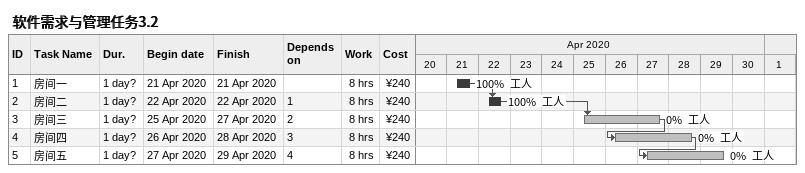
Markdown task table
软件需求与管理任务3.2

| ID | Task | Duration | Start | Finish | Predecessors | Resources | % complete | Work (h) | Cost (¥) |
|---|---|---|---|---|---|---|---|---|---|
| 1 | 房间一 | 1d? | 2020-04-21 | 2020-04-21 |  | 工人 | 100 | 8 | 240 |
| 2 | 房间二 | 1d? | 2020-04-22 | 2020-04-22 | 1 | 工人 | 100 | 8 | 240 |
| 3 | 房间三 | 1d? | 2020-04-25 | 2020-04-27 | 2 | 工人 | 0 | 8 | 240 |
| 4 | 房间四 | 1d? | 2020-04-26 | 2020-04-28 | 3 | 工人 | 0 | 8 | 240 |
| 5 | 房间五 | 1d? | 2020-04-27 | 2020-04-29 | 4 | 工人 | 0 | 8 | 240 |
